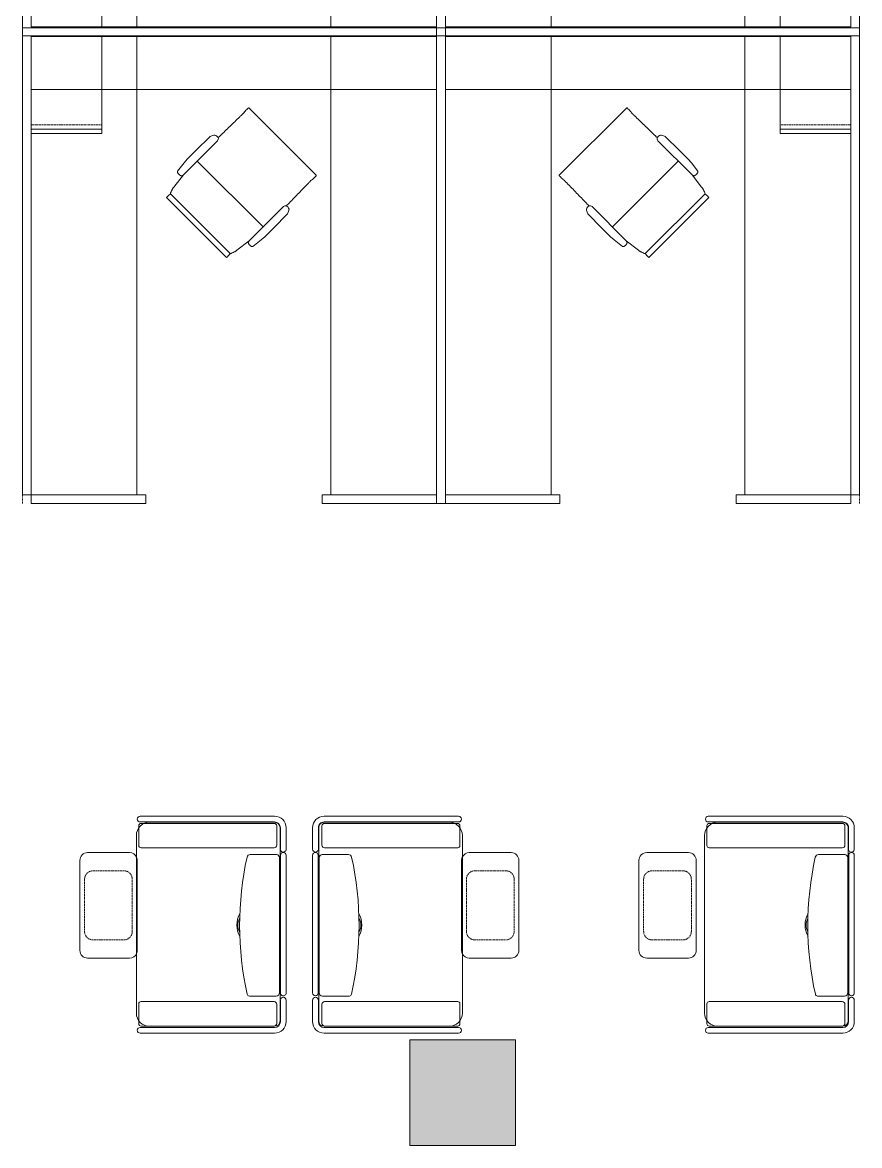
# Model space of a CAD drawing. Header units: inches. Extents: x 0 to 2535, y 0 to 2052.
# Drawn here: x 2061.1 to 2251.1, y 1373.5 to 1628.5 of the extents above; entities that cross this region are included whole.
import ezdxf

# ---------------------------------------------------------------- set-up
doc = ezdxf.new("R2010")
doc.units = ezdxf.units.IN
doc.header["$MEASUREMENT"] = 0
for name, pattern in [('DASH 1_32_', [0.0625, 0.03125, -0.03125]), ('Dash 1_8_', [0.25, 0.125, -0.125]), ('Steelcase Hidden Lines', [0.11811, 0.07874, -0.03937])]:
    doc.linetypes.add(name, pattern=pattern)
for name, color, linetype, lineweight in [('B-CL', 7, 'Continuous', 9), ('I-FURN', 30, 'Continuous', 9), ('S-COLS', 52, 'Continuous', 13), ('Victor Bldg - 7th Floor_LINK_dwg', 8, 'Continuous', 9)]:
    doc.layers.add(name, color=color, linetype=linetype, lineweight=lineweight)

# ---------------------------------------------------------------- blocks, each defined once
blk = doc.blocks.new('Concrete-Rectangular-Column - 24_ x 24_-6972613-Level 07  POWER _ SIGNAL')
at = {"layer": 'S-COLS', "lineweight": 9}
blk.add_hatch(color=7, dxfattribs=at).paths.add_polyline_path([(12, -12), (12, 12), (-12, 12), (-12, -12)], flags=0)
at = {"layer": 'S-COLS', "color": 8, "lineweight": 20}
for p, q in [((12, 12), (-12, 12)), ((-12, 12), (-12, -12)), ((12, -12), (12, 12)), ((-12, -12), (12, -12))]:
    blk.add_line(p, q, dxfattribs=at)
blk = doc.blocks.new('Victor Bldg - 7th Floor_LINK_dwg-6972240-Level 07  POWER _ SIGNAL')
at = {"layer": 'B-CL', "flags": 128}
blk.add_lwpolyline([(2149, 1397.5), (2173, 1397.5), (2173, 1373.5), (2149, 1373.5)], close=True, dxfattribs=at)
blk = doc.blocks.new('F - FRONT-BACK WKSTA - 8 x 9-V18-Level 07  POWER _ SIGNAL')
at = {"layer": 'I-FURN'}
for p, q in [((0, 0), (0, -108)), ((0, -2), (0, 0)), ((28, 0), (17.94, 0)), ((17.94, 0), (28, 0)), ((28, -2), (28, 0)), ((28, 0), (28, -2)), ((94, 0), (68, 0)), ((68, 0), (94, 0)), ((94, -2), (94, 0)), ((94, 0), (94, -2)), ((0, -94), (0, -2)), ((26, -2), (2, -2)), ((2, -2), (2, -106)), ((2, -106), (2, -2)), ((2, -2), (26, -2)), ((2, -106), (2, -2)), ((2, -2), (28, -2)), ((26, -2), (2, -2)), ((2, -2), (2, -94)), ((26, -106), (26, -2)), ((26, -2), (26, -106)), ((28, -2), (26, -2)), ((68, 0), (68, -2)), ((68, -2), (68, 0)), ((68, -2), (94, -2)), ((70, -2), (68, -2)), ((94, -2), (70, -2)), ((94, -2), (70, -2)), ((70, -2), (70, -106)), ((70, -106), (70, -2)), ((70, -2), (94, -2)), ((94, -106), (94, -2)), ((94, -2), (94, -106)), ((96, -2), (94, -2)), ((94, -2), (94, -106)), ((94, -84), (94, -2)), ((94, -2), (96, -2)), ((96, -108), (96, -2)), ((96, -2), (96, -106.22)), ((78, -84), (94, -84)), ((78, -84), (94, -84)), ((78, -84), (94, -84)), ((78, -84), (94, -84)), ((78, -84), (94, -84)), ((78, -84), (94, -84)), ((78, -84), (78, -94)), ((94, -84), (78, -84)), ((94, -84), (78, -84)), ((78, -84), (78, -85)), ((94, -84), (78, -84)), ((78, -84), (94, -84)), ((78, -84), (78, -85)), ((78, -84), (78, -85)), ((94, -84), (78, -84)), ((78, -84), (94, -84)), ((78, -84), (78, -85)), ((78, -84), (78, -85)), ((94, -84), (78, -84)), ((78, -84), (94, -84)), ((78, -84), (78, -85)), ((78, -84), (78, -85)), ((94, -94), (94, -84)), ((94, -85), (94, -84)), ((94, -85), (94, -84)), ((94, -84), (94, -85)), ((94, -85), (94, -84)), ((94, -84), (94, -85)), ((94, -85), (94, -84)), ((94, -84), (94, -85)), ((94, -85), (94, -84)), ((78, -85), (94, -85)), ((78, -94), (78, -85)), ((78, -85), (94, -85)), ((94, -85), (78, -85)), ((78, -85), (94, -85)), ((94, -85), (78, -85)), ((78, -85), (94, -85)), ((94, -85), (78, -85)), ((78, -85), (94, -85)), ((94, -85), (94, -94)), ((94, -94), (94, -85)), ((0, -106), (0, -94)), ((2, -94), (2, -106)), ((26, -94), (2, -94)), ((2, -94), (2, -106)), ((2, -106), (2, -94)), ((2, -94), (26, -94)), ((70, -94), (26, -94)), ((26, -94), (70, -94)), ((94, -94), (70, -94)), ((70, -94), (94, -94)), ((78, -94), (78, -106)), ((78, -106), (78, -94)), ((94, -106), (94, -94)), ((94, -94), (94, -106)), ((94, -106), (94, -94)), ((94, -106), (94, -94)), ((94, -94), (94, -106)), ((0, -106.22), (0, -106)), ((0, -108), (0, -106.22)), ((2, -106), (26, -106)), ((26, -106), (2, -106)), ((94, -106), (2, -106)), ((2, -106), (26, -106)), ((2, -106), (26, -106)), ((26, -106), (2, -106)), ((26, -106), (70, -106)), ((26, -106), (70, -106)), ((70, -106), (26, -106)), ((70, -106), (94, -106)), ((94, -106), (70, -106)), ((70, -106), (78, -106)), ((70, -106), (94, -106)), ((94, -106), (70, -106)), ((78, -106), (94, -106)), ((94, -106), (78, -106)), ((78, -106), (94, -106)), ((96, -106.22), (96, -108)), ((0, -108), (96, -108)), ((1.97, -108), (0.03, -108)), ((96, -108), (2, -108))]:
    blk.add_line(p, q, dxfattribs=at)
at = {"layer": 'I-FURN', "linetype": 'Dash 1_8_'}
for p, q in [((96, 0), (96, -2)), ((96, -2), (96, -106.22)), ((96, -106.22), (96, -108))]:
    blk.add_line(p, q, dxfattribs=at)
at = {"layer": 'I-FURN', "linetype": 'DASH 1_32_'}
blk.add_line((78, -86), (94, -86), dxfattribs=at)
blk = doc.blocks.new('F - FRONT-BACK WKSTA - 8 x 9-V19-Level 07  POWER _ SIGNAL')
at = {"layer": 'I-FURN'}
for p, q in [((96, 108), (0, 108)), ((0, 108), (0, 0)), ((0, 106.22), (0, 108)), ((0.03, 108), (1.97, 108)), ((2, 108), (96, 108)), ((96, 2), (96, 108)), ((96, 108), (96, 106.22)), ((0, 106), (0, 106.22)), ((0, 94), (0, 106)), ((26, 106), (2, 106)), ((2, 106), (2, 2)), ((2, 2), (2, 106)), ((2, 106), (26, 106)), ((2, 2), (2, 106)), ((2, 106), (94, 106)), ((26, 106), (2, 106)), ((2, 106), (2, 94)), ((26, 106), (2, 106)), ((2, 106), (2, 94)), ((2, 94), (2, 106)), ((2, 106), (26, 106)), ((26, 2), (26, 106)), ((26, 106), (26, 2)), ((70, 106), (26, 106)), ((70, 106), (26, 106)), ((26, 106), (70, 106)), ((70, 106), (70, 2)), ((94, 106), (70, 106)), ((70, 106), (94, 106)), ((70, 2), (70, 106)), ((78, 106), (70, 106)), ((94, 106), (70, 106)), ((70, 106), (94, 106)), ((94, 106), (78, 106)), ((78, 106), (78, 94)), ((78, 94), (78, 106)), ((78, 106), (94, 106)), ((94, 106), (78, 106)), ((94, 94), (94, 106)), ((94, 106), (94, 94)), ((94, 2), (94, 106)), ((94, 106), (94, 2)), ((94, 106), (94, 2)), ((94, 94), (94, 106)), ((94, 94), (94, 106)), ((94, 106), (94, 94)), ((96, 106.22), (96, 2)), ((0, 2), (0, 94)), ((2, 94), (2, 2)), ((2, 94), (26, 94)), ((26, 94), (2, 94)), ((26, 94), (70, 94)), ((70, 94), (26, 94)), ((70, 94), (94, 94)), ((94, 94), (70, 94)), ((78, 94), (78, 84)), ((78, 85), (78, 94)), ((94, 84), (94, 94)), ((94, 94), (94, 85)), ((94, 85), (94, 94)), ((94, 85), (78, 85)), ((94, 85), (78, 85)), ((78, 85), (78, 84)), ((94, 85), (78, 85)), ((78, 85), (94, 85)), ((78, 85), (78, 84)), ((78, 85), (78, 84)), ((94, 85), (78, 85)), ((78, 85), (94, 85)), ((78, 85), (78, 84)), ((78, 85), (78, 84)), ((94, 85), (78, 85)), ((78, 85), (94, 85)), ((78, 85), (78, 84)), ((78, 85), (78, 84)), ((94, 84), (94, 85)), ((94, 84), (94, 85)), ((94, 85), (94, 84)), ((94, 84), (94, 85)), ((94, 85), (94, 84)), ((94, 84), (94, 85)), ((94, 85), (94, 84)), ((94, 84), (94, 85)), ((78, 84), (94, 84)), ((78, 84), (94, 84)), ((78, 84), (94, 84)), ((78, 84), (94, 84)), ((78, 84), (94, 84)), ((78, 84), (94, 84)), ((78, 84), (94, 84)), ((78, 84), (94, 84)), ((94, 84), (78, 84)), ((78, 84), (94, 84)), ((94, 84), (78, 84)), ((78, 84), (94, 84)), ((94, 84), (78, 84)), ((78, 84), (94, 84)), ((94, 2), (94, 84)), ((0, 0), (0, 2)), ((0, 0), (28, 0)), ((2, 0), (0, 0)), ((2, 2), (26, 2)), ((26, 2), (2, 2)), ((28, 2), (2, 2)), ((2, 2), (26, 2)), ((28, 0), (2, 0)), ((26, 2), (28, 2)), ((28, 0), (28, 2)), ((28, 2), (28, 0)), ((94, 2), (68, 2)), ((68, 2), (68, 0)), ((68, 0), (68, 2)), ((68, 2), (70, 2)), ((68, 0), (94, 0)), ((94, 0), (68, 0)), ((70, 2), (94, 2)), ((70, 2), (94, 2)), ((94, 2), (70, 2)), ((94, 0), (94, 2)), ((94, 2), (94, 0)), ((94, 2), (96, 2)), ((96, 2), (94, 2))]:
    blk.add_line(p, q, dxfattribs=at)
at = {"layer": 'I-FURN', "linetype": 'Dash 1_8_'}
for p, q in [((96, 106.22), (96, 108)), ((96, 2), (96, 106.22)), ((96, 0), (96, 2))]:
    blk.add_line(p, q, dxfattribs=at)
at = {"layer": 'I-FURN', "linetype": 'DASH 1_32_'}
blk.add_line((78, 86), (94, 86), dxfattribs=at)
blk = doc.blocks.new('HermanMiller_Collection_Eames_AluminumGroup_LoungeChairSwivel - Arms Swivel Base-7459861-Level 07  POWER _ SIGNAL')
at = {"layer": 'I-FURN'}
for p, q in [((-10.12, 10.12), (-6.61, 10.58)), ((-6.94, 12.09), (-4.59, 12.38)), ((-6.61, 10.58), (-6.94, 10.64)), ((-6.61, 10.58), (4.33, 10.58)), ((-4.59, 12.38), (-3.51, 12.46)), ((-3.51, 12.46), (-2.64, 12.49)), ((-2.64, 12.49), (-0.18, 12.49)), ((-2.19, 10.58), (-2.19, -10.58)), ((-0.18, 12.49), (3.32, 12.43)), ((3.32, 12.43), (3.84, 12.38)), ((3.84, 12.38), (3.99, 12.34)), ((3.99, 12.34), (4.64, 12.01)), ((4.64, 12.01), (4.83, 11.89)), ((13.22, 10.83), (13.22, 10.86)), ((14.64, 10.85), (14.64, -10.85)), ((-12.96, -9.61), (-12.96, 9.61)), ((-11.95, 9.63), (-11.95, 9.59)), ((-11.95, 9.59), (-11.76, 9.6)), ((-11.76, -9.6), (-11.76, 9.6)), ((-11.95, -9.59), (-11.95, -9.63)), ((-11.76, -9.6), (-11.95, -9.59)), ((-6.61, -10.58), (-10.12, -10.12)), ((-6.94, -10.64), (-6.61, -10.58)), ((-4.59, -12.38), (-6.94, -12.09)), ((-6.61, -10.58), (4.33, -10.58)), ((-3.51, -12.46), (-4.59, -12.38)), ((-2.64, -12.49), (-3.51, -12.46)), ((-0.18, -12.49), (-2.64, -12.49)), ((3.32, -12.43), (-0.18, -12.49)), ((3.84, -12.38), (3.32, -12.43)), ((3.99, -12.34), (3.84, -12.38)), ((4.64, -12.01), (3.99, -12.34)), ((4.83, -11.89), (4.64, -12.01)), ((13.22, -10.86), (13.22, -10.83))]:
    blk.add_line(p, q, dxfattribs=at)
at = {"layer": 'I-FURN', "flags": 128}
for points in [[(4.94, 10.96), (5.23, 10.95), (5.52, 10.95)], [(5.52, -10.95), (5.23, -10.95), (4.94, -10.96)]]:
    blk.add_lwpolyline(points, dxfattribs=at)
at = {"layer": 'I-FURN'}
for centre, radius, start, end in [((4.33, 11.27), 0.69, 270, 332.7502), ((3.68, 11.28), 1.3, 345.8347, 28.1255), ((-12.38, 5.3), 4.35, 84.2936, 97.7064), ((-12.38, -5.3), 4.35, 262.2936, 275.7064), ((4.33, -11.27), 0.69, 27.2498, 90), ((3.68, -11.28), 1.3, 331.8745, 14.1653)]:
    blk.add_arc(centre, radius, start, end, dxfattribs=at)
for points, knots in [([(-6.94, 10.64), (-6.95, 10.65), (-6.96, 10.65), (-6.99, 10.65), (-7, 10.66), (-7.02, 10.67), (-7.03, 10.68), (-7.05, 10.69), (-7.06, 10.7), (-7.07, 10.71), (-7.08, 10.72), (-7.09, 10.73), (-7.1, 10.74), (-7.11, 10.76), (-7.11, 10.77), (-7.12, 10.78), (-7.13, 10.8), (-7.14, 10.81), (-7.15, 10.83), (-7.16, 10.85), (-7.17, 10.87), (-7.18, 10.9), (-7.2, 10.95), (-7.22, 11.02), (-7.24, 11.11), (-7.25, 11.23), (-7.26, 11.37), (-7.25, 11.52), (-7.23, 11.66), (-7.21, 11.77), (-7.18, 11.85), (-7.16, 11.9), (-7.15, 11.92), (-7.14, 11.94), (-7.13, 11.96), (-7.12, 11.97), (-7.11, 11.98), (-7.1, 12), (-7.09, 12.01), (-7.08, 12.02), (-7.07, 12.03), (-7.06, 12.04), (-7.05, 12.04), (-7.05, 12.05), (-7.03, 12.06), (-7.02, 12.07), (-7, 12.08), (-6.99, 12.08), (-6.97, 12.09), (-6.95, 12.09), (-6.94, 12.09)], [-1, -1, -1, -1, -0.984375, -0.96875, -0.957031, -0.953125, -0.9375, -0.921875, -0.917969, -0.914062, -0.90625, -0.890625, -0.882812, -0.875, -0.867188, -0.859375, -0.84375, -0.835938, -0.828125, -0.8125, -0.796875, -0.78125, -0.75, -0.708333, -0.666667, -0.583333, -0.5, -0.416667, -0.333333, -0.25, -0.208333, -0.1875, -0.166667, -0.15625, -0.145833, -0.135417, -0.125, -0.114583, -0.104167, -0.09375, -0.088542, -0.083333, -0.078125, -0.072917, -0.0625, -0.052083, -0.041667, -0.03125, -0.020833, 0, 0, 0, 0]), ([(13.22, 10.86), (13.22, 10.87), (13.22, 10.87), (13.23, 10.87), (13.25, 10.88), (13.27, 10.88), (13.29, 10.88), (13.32, 10.88), (13.34, 10.88)], [-1, -1, -1, -1, -0.75, -0.625, -0.5, -0.375, -0.25, 0, 0, 0, 0]), ([(13.34, 10.88), (13.4, 10.89), (13.61, 10.9), (13.97, 10.9), (14.25, 10.89), (14.38, 10.89), (14.47, 10.88), (14.54, 10.87), (14.6, 10.87), (14.63, 10.86), (14.64, 10.85), (14.64, 10.85)], [-1, -1, -1, -1, -0.857143, -0.571429, -0.428571, -0.357143, -0.285714, -0.214286, -0.142857, -0.071429, 0, 0, 0, 0]), ([(-6.94, -12.09), (-6.95, -12.09), (-6.96, -12.09), (-6.99, -12.08), (-7, -12.08), (-7.02, -12.07), (-7.03, -12.06), (-7.05, -12.05), (-7.06, -12.04), (-7.07, -12.03), (-7.08, -12.02), (-7.09, -12.01), (-7.1, -12), (-7.11, -11.98), (-7.12, -11.97), (-7.12, -11.96), (-7.13, -11.94), (-7.14, -11.93), (-7.15, -11.91), (-7.16, -11.89), (-7.17, -11.87), (-7.18, -11.84), (-7.21, -11.77), (-7.23, -11.66), (-7.26, -11.47), (-7.26, -11.28), (-7.24, -11.11), (-7.22, -11.02), (-7.2, -10.95), (-7.18, -10.89), (-7.16, -10.85), (-7.15, -10.82), (-7.13, -10.8), (-7.13, -10.78), (-7.12, -10.77), (-7.11, -10.76), (-7.1, -10.74), (-7.08, -10.73), (-7.08, -10.72), (-7.07, -10.71), (-7.06, -10.7), (-7.05, -10.69), (-7.05, -10.69), (-7.03, -10.68), (-7.02, -10.67), (-7, -10.66), (-6.99, -10.65), (-6.97, -10.65), (-6.95, -10.65), (-6.94, -10.64)], [-1, -1, -1, -1, -0.984375, -0.96875, -0.957031, -0.953125, -0.9375, -0.921875, -0.917969, -0.914062, -0.90625, -0.890625, -0.882812, -0.875, -0.867188, -0.859375, -0.84375, -0.835938, -0.828125, -0.8125, -0.796875, -0.78125, -0.75, -0.666667, -0.583333, -0.416667, -0.333333, -0.291667, -0.25, -0.208333, -0.1875, -0.166667, -0.15625, -0.145833, -0.135417, -0.125, -0.114583, -0.104167, -0.09375, -0.088542, -0.083333, -0.078125, -0.072917, -0.0625, -0.052083, -0.041667, -0.03125, -0.020833, 0, 0, 0, 0]), ([(13.34, -10.88), (13.32, -10.88), (13.29, -10.88), (13.27, -10.88), (13.25, -10.88), (13.23, -10.87), (13.22, -10.87), (13.22, -10.87), (13.22, -10.86)], [-1, -1, -1, -1, -0.75, -0.625, -0.5, -0.375, -0.25, 0, 0, 0, 0]), ([(14.64, -10.85), (14.64, -10.86), (14.62, -10.86), (14.52, -10.88), (14.27, -10.9), (13.87, -10.9), (13.54, -10.9), (13.4, -10.89), (13.34, -10.88)], [-1, -1, -1, -1, -0.892857, -0.785714, -0.571429, -0.285714, -0.142857, 0, 0, 0, 0])]:
    blk.add_open_spline(points, degree=3, knots=knots, dxfattribs=at)
for points in [[(5.52, 10.95), (6.54, 10.92), (8.59, 10.89), (10.68, 10.85), (11.73, 10.84)], [(11.73, 10.84), (11.97, 10.84), (12.47, 10.83), (12.96, 10.83), (13.22, 10.83)], [(-11.76, 9.6), (-11.64, 9.67), (-11.37, 9.8), (-11.02, 9.92), (-10.83, 9.99)], [(-10.83, 9.99), (-10.79, 10), (-10.71, 10.02), (-10.55, 10.06), (-10.35, 10.09), (-10.2, 10.11), (-10.12, 10.12)], [(-10.83, -9.99), (-11.02, -9.92), (-11.37, -9.8), (-11.64, -9.67), (-11.76, -9.6)], [(-10.12, -10.12), (-10.2, -10.11), (-10.35, -10.09), (-10.55, -10.06), (-10.71, -10.02), (-10.79, -10), (-10.83, -9.99)], [(11.73, -10.84), (10.68, -10.85), (8.59, -10.89), (6.54, -10.92), (5.52, -10.95)], [(13.22, -10.83), (12.96, -10.83), (12.47, -10.83), (11.97, -10.84), (11.73, -10.84)]]:
    blk.add_open_spline(points, degree=3, dxfattribs=at)
blk = doc.blocks.new('F - FRONT-BACK WKSTA - 8 x 9-V20-Level 07  POWER _ SIGNAL')
at = {"layer": 'I-FURN'}
for p, q in [((96, 108), (0, 108)), ((0, 108), (0, 0)), ((0, 106.22), (0, 108)), ((0.03, 108), (1.97, 108)), ((2, 108), (96, 108)), ((96, 2), (96, 108)), ((96, 108), (96, 106.22)), ((0, 106), (0, 106.22)), ((0, 94), (0, 106)), ((26, 106), (2, 106)), ((2, 106), (2, 2)), ((2, 2), (2, 106)), ((2, 106), (26, 106)), ((2, 2), (2, 106)), ((2, 106), (94, 106)), ((26, 106), (2, 106)), ((2, 106), (2, 94)), ((26, 106), (2, 106)), ((2, 106), (2, 94)), ((2, 94), (2, 106)), ((2, 106), (26, 106)), ((26, 2), (26, 106)), ((26, 106), (26, 2)), ((70, 106), (26, 106)), ((70, 106), (26, 106)), ((26, 106), (70, 106)), ((70, 106), (70, 2)), ((94, 106), (70, 106)), ((70, 106), (94, 106)), ((70, 2), (70, 106)), ((78, 106), (70, 106)), ((94, 106), (70, 106)), ((70, 106), (94, 106)), ((94, 106), (78, 106)), ((78, 106), (78, 94)), ((78, 94), (78, 106)), ((78, 106), (94, 106)), ((94, 106), (78, 106)), ((94, 94), (94, 106)), ((94, 106), (94, 94)), ((94, 2), (94, 106)), ((94, 106), (94, 2)), ((94, 106), (94, 2)), ((94, 94), (94, 106)), ((94, 94), (94, 106)), ((94, 106), (94, 94)), ((96, 106.22), (96, 2)), ((0, 2), (0, 94)), ((2, 94), (2, 2)), ((2, 94), (26, 94)), ((26, 94), (2, 94)), ((26, 94), (70, 94)), ((70, 94), (26, 94)), ((70, 94), (94, 94)), ((94, 94), (70, 94)), ((78, 94), (78, 84)), ((78, 85), (78, 94)), ((94, 84), (94, 94)), ((94, 94), (94, 85)), ((94, 85), (94, 94)), ((94, 85), (78, 85)), ((94, 85), (78, 85)), ((78, 85), (78, 84)), ((94, 85), (78, 85)), ((78, 85), (94, 85)), ((78, 85), (78, 84)), ((78, 85), (78, 84)), ((94, 85), (78, 85)), ((78, 85), (94, 85)), ((78, 85), (78, 84)), ((78, 85), (78, 84)), ((94, 85), (78, 85)), ((78, 85), (94, 85)), ((78, 85), (78, 84)), ((78, 85), (78, 84)), ((94, 84), (94, 85)), ((94, 84), (94, 85)), ((94, 85), (94, 84)), ((94, 84), (94, 85)), ((94, 85), (94, 84)), ((94, 84), (94, 85)), ((94, 85), (94, 84)), ((94, 84), (94, 85)), ((78, 84), (94, 84)), ((78, 84), (94, 84)), ((78, 84), (94, 84)), ((78, 84), (94, 84)), ((78, 84), (94, 84)), ((78, 84), (94, 84)), ((78, 84), (94, 84)), ((78, 84), (94, 84)), ((94, 84), (78, 84)), ((78, 84), (94, 84)), ((94, 84), (78, 84)), ((78, 84), (94, 84)), ((94, 84), (78, 84)), ((78, 84), (94, 84)), ((94, 2), (94, 84)), ((0, 0), (0, 2)), ((2, 2), (26, 2)), ((26, 2), (2, 2)), ((28, 2), (2, 2)), ((2, 2), (26, 2)), ((8.06, 0), (28, 0)), ((28, 0), (8.06, 0)), ((26, 2), (28, 2)), ((28, 0), (28, 2)), ((28, 2), (28, 0)), ((94, 2), (68, 2)), ((68, 2), (68, 0)), ((68, 0), (68, 2)), ((68, 2), (70, 2)), ((68, 0), (94, 0)), ((94, 0), (68, 0)), ((70, 2), (94, 2)), ((70, 2), (94, 2)), ((94, 2), (70, 2)), ((94, 0), (94, 2)), ((94, 2), (94, 0)), ((94, 2), (96, 2)), ((96, 2), (94, 2))]:
    blk.add_line(p, q, dxfattribs=at)
at = {"layer": 'I-FURN', "linetype": 'Dash 1_8_'}
for p, q in [((96, 106.22), (96, 108)), ((96, 2), (96, 106.22)), ((96, 0), (96, 2))]:
    blk.add_line(p, q, dxfattribs=at)
at = {"layer": 'I-FURN', "linetype": 'DASH 1_32_'}
blk.add_line((78, 86), (94, 86), dxfattribs=at)
blk = doc.blocks.new('F - FRONT-BACK WKSTA - 8 x 9-V21-Level 07  POWER _ SIGNAL')
at = {"layer": 'I-FURN'}
for p, q in [((28, 0), (0, 0)), ((0, 0), (0, -108)), ((0, 0), (2, 0)), ((0, -2), (0, 0)), ((2, 0), (28, 0)), ((28, -2), (28, 0)), ((28, 0), (28, -2)), ((94, 0), (68, 0)), ((68, 0), (94, 0)), ((94, -2), (94, 0)), ((94, 0), (94, -2)), ((0, -94), (0, -2)), ((26, -2), (2, -2)), ((2, -2), (2, -106)), ((2, -106), (2, -2)), ((2, -2), (26, -2)), ((2, -106), (2, -2)), ((2, -2), (28, -2)), ((26, -2), (2, -2)), ((2, -2), (2, -94)), ((26, -106), (26, -2)), ((26, -2), (26, -106)), ((28, -2), (26, -2)), ((68, 0), (68, -2)), ((68, -2), (68, 0)), ((68, -2), (94, -2)), ((70, -2), (68, -2)), ((94, -2), (70, -2)), ((94, -2), (70, -2)), ((70, -2), (70, -106)), ((70, -106), (70, -2)), ((70, -2), (94, -2)), ((94, -106), (94, -2)), ((94, -2), (94, -106)), ((96, -2), (94, -2)), ((94, -2), (94, -106)), ((94, -84), (94, -2)), ((94, -2), (96, -2)), ((96, -108), (96, -2)), ((96, -2), (96, -106.22)), ((78, -84), (94, -84)), ((78, -84), (94, -84)), ((78, -84), (94, -84)), ((78, -84), (94, -84)), ((78, -84), (94, -84)), ((78, -84), (94, -84)), ((78, -84), (78, -94)), ((94, -84), (78, -84)), ((94, -84), (78, -84)), ((78, -84), (78, -85)), ((94, -84), (78, -84)), ((78, -84), (94, -84)), ((78, -84), (78, -85)), ((78, -84), (78, -85)), ((94, -84), (78, -84)), ((78, -84), (94, -84)), ((78, -84), (78, -85)), ((78, -84), (78, -85)), ((94, -84), (78, -84)), ((78, -84), (94, -84)), ((78, -84), (78, -85)), ((78, -84), (78, -85)), ((94, -94), (94, -84)), ((94, -85), (94, -84)), ((94, -85), (94, -84)), ((94, -84), (94, -85)), ((94, -85), (94, -84)), ((94, -84), (94, -85)), ((94, -85), (94, -84)), ((94, -84), (94, -85)), ((94, -85), (94, -84)), ((78, -85), (94, -85)), ((78, -94), (78, -85)), ((78, -85), (94, -85)), ((94, -85), (78, -85)), ((78, -85), (94, -85)), ((94, -85), (78, -85)), ((78, -85), (94, -85)), ((94, -85), (78, -85)), ((78, -85), (94, -85)), ((94, -85), (94, -94)), ((94, -94), (94, -85)), ((0, -106), (0, -94)), ((2, -94), (2, -106)), ((26, -94), (2, -94)), ((2, -94), (2, -106)), ((2, -106), (2, -94)), ((2, -94), (26, -94)), ((70, -94), (26, -94)), ((26, -94), (70, -94)), ((94, -94), (70, -94)), ((70, -94), (94, -94)), ((78, -94), (78, -106)), ((78, -106), (78, -94)), ((94, -106), (94, -94)), ((94, -94), (94, -106)), ((94, -106), (94, -94)), ((94, -106), (94, -94)), ((94, -94), (94, -106)), ((0, -106.22), (0, -106)), ((0, -108), (0, -106.22)), ((2, -106), (26, -106)), ((26, -106), (2, -106)), ((94, -106), (2, -106)), ((2, -106), (26, -106)), ((2, -106), (26, -106)), ((26, -106), (2, -106)), ((26, -106), (70, -106)), ((26, -106), (70, -106)), ((70, -106), (26, -106)), ((70, -106), (94, -106)), ((94, -106), (70, -106)), ((70, -106), (78, -106)), ((70, -106), (94, -106)), ((94, -106), (70, -106)), ((78, -106), (94, -106)), ((94, -106), (78, -106)), ((78, -106), (94, -106)), ((96, -106.22), (96, -108)), ((0, -108), (96, -108)), ((1.97, -108), (0.03, -108)), ((96, -108), (2, -108))]:
    blk.add_line(p, q, dxfattribs=at)
at = {"layer": 'I-FURN', "linetype": 'Dash 1_8_'}
for p, q in [((96, 0), (96, -2)), ((96, -2), (96, -106.22)), ((96, -106.22), (96, -108))]:
    blk.add_line(p, q, dxfattribs=at)
at = {"layer": 'I-FURN', "linetype": 'DASH 1_32_'}
blk.add_line((78, -86), (94, -86), dxfattribs=at)
blk = doc.blocks.new('HermanMiller_Collection_Eames_AluminumGroup_LoungeChairSwivel - Arms Swivel Base-7439117-Level 07  POWER _ SIGNAL')
at = {"layer": 'I-FURN'}
for p, q in [((-6.61, 10.58), (-10.12, 10.12)), ((-4.59, 12.38), (-6.94, 12.09)), ((-6.94, 10.64), (-6.61, 10.58)), ((-6.61, 10.58), (4.33, 10.58)), ((-3.51, 12.46), (-4.59, 12.38)), ((-2.64, 12.49), (-3.51, 12.46)), ((-0.18, 12.49), (-2.64, 12.49)), ((-2.19, -10.58), (-2.19, 10.58)), ((3.32, 12.43), (-0.18, 12.49)), ((3.84, 12.38), (3.32, 12.43)), ((3.99, 12.34), (3.84, 12.38)), ((4.64, 12.01), (3.99, 12.34)), ((4.83, 11.89), (4.64, 12.01)), ((13.22, 10.86), (13.22, 10.83)), ((14.64, -10.85), (14.64, 10.85)), ((-12.96, 9.61), (-12.96, -9.61)), ((-11.95, 9.59), (-11.95, 9.63)), ((-11.76, 9.6), (-11.95, 9.59)), ((-11.76, 9.6), (-11.76, -9.6)), ((-11.95, -9.63), (-11.95, -9.59)), ((-11.95, -9.59), (-11.76, -9.6)), ((-10.12, -10.12), (-6.61, -10.58)), ((-6.61, -10.58), (-6.94, -10.64)), ((-6.94, -12.09), (-4.59, -12.38)), ((-6.61, -10.58), (4.33, -10.58)), ((-4.59, -12.38), (-3.51, -12.46)), ((-3.51, -12.46), (-2.64, -12.49)), ((-2.64, -12.49), (-0.18, -12.49)), ((-0.18, -12.49), (3.32, -12.43)), ((3.32, -12.43), (3.84, -12.38)), ((3.84, -12.38), (3.99, -12.34)), ((3.99, -12.34), (4.64, -12.01)), ((4.64, -12.01), (4.83, -11.89)), ((13.22, -10.83), (13.22, -10.86))]:
    blk.add_line(p, q, dxfattribs=at)
at = {"layer": 'I-FURN', "flags": 128}
for points in [[(5.52, 10.95), (5.23, 10.95), (4.94, 10.96)], [(4.94, -10.96), (5.23, -10.95), (5.52, -10.95)]]:
    blk.add_lwpolyline(points, dxfattribs=at)
at = {"layer": 'I-FURN'}
for centre, radius, start, end in [((4.33, 11.27), 0.69, 270, 332.7502), ((3.68, 11.28), 1.3, 345.8347, 28.1255), ((-12.38, 5.3), 4.35, 84.2936, 97.7064), ((-12.38, -5.3), 4.35, 262.2936, 275.7064), ((4.33, -11.27), 0.69, 27.2498, 90), ((3.68, -11.28), 1.3, 331.8745, 14.1653)]:
    blk.add_arc(centre, radius, start, end, dxfattribs=at)
for points, knots in [([(-6.94, 12.09), (-6.95, 12.09), (-6.97, 12.09), (-6.99, 12.08), (-7, 12.08), (-7.02, 12.07), (-7.03, 12.06), (-7.05, 12.05), (-7.05, 12.04), (-7.06, 12.04), (-7.07, 12.03), (-7.08, 12.02), (-7.09, 12.01), (-7.1, 12), (-7.11, 11.98), (-7.12, 11.97), (-7.13, 11.96), (-7.14, 11.94), (-7.15, 11.92), (-7.16, 11.9), (-7.18, 11.85), (-7.21, 11.77), (-7.23, 11.66), (-7.25, 11.52), (-7.26, 11.37), (-7.25, 11.23), (-7.24, 11.11), (-7.22, 11.02), (-7.2, 10.95), (-7.18, 10.9), (-7.17, 10.87), (-7.16, 10.85), (-7.15, 10.83), (-7.14, 10.81), (-7.13, 10.8), (-7.12, 10.78), (-7.11, 10.77), (-7.11, 10.76), (-7.1, 10.74), (-7.09, 10.73), (-7.08, 10.72), (-7.07, 10.71), (-7.06, 10.7), (-7.05, 10.69), (-7.03, 10.68), (-7.02, 10.67), (-7, 10.66), (-6.99, 10.65), (-6.96, 10.65), (-6.95, 10.65), (-6.94, 10.64)], [0, 0, 0, 0, 0.020833, 0.03125, 0.041667, 0.052083, 0.0625, 0.072917, 0.078125, 0.083333, 0.088542, 0.09375, 0.104167, 0.114583, 0.125, 0.135417, 0.145833, 0.15625, 0.166667, 0.1875, 0.208333, 0.25, 0.333333, 0.416667, 0.5, 0.583333, 0.666667, 0.708333, 0.75, 0.78125, 0.796875, 0.8125, 0.828125, 0.835938, 0.84375, 0.859375, 0.867188, 0.875, 0.882812, 0.890625, 0.90625, 0.914062, 0.917969, 0.921875, 0.9375, 0.953125, 0.957031, 0.96875, 0.984375, 1, 1, 1, 1]), ([(13.34, 10.88), (13.32, 10.88), (13.29, 10.88), (13.27, 10.88), (13.25, 10.88), (13.23, 10.87), (13.22, 10.87), (13.22, 10.87), (13.22, 10.86)], [0, 0, 0, 0, 0.25, 0.375, 0.5, 0.625, 0.75, 1, 1, 1, 1]), ([(14.64, 10.85), (14.64, 10.85), (14.63, 10.86), (14.6, 10.87), (14.54, 10.87), (14.47, 10.88), (14.38, 10.89), (14.25, 10.89), (13.97, 10.9), (13.61, 10.9), (13.4, 10.89), (13.34, 10.88)], [0, 0, 0, 0, 0.071429, 0.142857, 0.214286, 0.285714, 0.357143, 0.428571, 0.571429, 0.857143, 1, 1, 1, 1]), ([(-6.94, -10.64), (-6.95, -10.65), (-6.97, -10.65), (-6.99, -10.65), (-7, -10.66), (-7.02, -10.67), (-7.03, -10.68), (-7.05, -10.69), (-7.05, -10.69), (-7.06, -10.7), (-7.07, -10.71), (-7.08, -10.72), (-7.08, -10.73), (-7.1, -10.74), (-7.11, -10.76), (-7.12, -10.77), (-7.13, -10.78), (-7.13, -10.8), (-7.15, -10.82), (-7.16, -10.85), (-7.18, -10.89), (-7.2, -10.95), (-7.22, -11.02), (-7.24, -11.11), (-7.26, -11.28), (-7.26, -11.47), (-7.23, -11.66), (-7.21, -11.77), (-7.18, -11.84), (-7.17, -11.87), (-7.16, -11.89), (-7.15, -11.91), (-7.14, -11.93), (-7.13, -11.94), (-7.12, -11.96), (-7.12, -11.97), (-7.11, -11.98), (-7.1, -12), (-7.09, -12.01), (-7.08, -12.02), (-7.07, -12.03), (-7.06, -12.04), (-7.05, -12.05), (-7.03, -12.06), (-7.02, -12.07), (-7, -12.08), (-6.99, -12.08), (-6.96, -12.09), (-6.95, -12.09), (-6.94, -12.09)], [0, 0, 0, 0, 0.020833, 0.03125, 0.041667, 0.052083, 0.0625, 0.072917, 0.078125, 0.083333, 0.088542, 0.09375, 0.104167, 0.114583, 0.125, 0.135417, 0.145833, 0.15625, 0.166667, 0.1875, 0.208333, 0.25, 0.291667, 0.333333, 0.416667, 0.583333, 0.666667, 0.75, 0.78125, 0.796875, 0.8125, 0.828125, 0.835938, 0.84375, 0.859375, 0.867188, 0.875, 0.882812, 0.890625, 0.90625, 0.914062, 0.917969, 0.921875, 0.9375, 0.953125, 0.957031, 0.96875, 0.984375, 1, 1, 1, 1]), ([(13.22, -10.86), (13.22, -10.87), (13.22, -10.87), (13.23, -10.87), (13.25, -10.88), (13.27, -10.88), (13.29, -10.88), (13.32, -10.88), (13.34, -10.88)], [0, 0, 0, 0, 0.25, 0.375, 0.5, 0.625, 0.75, 1, 1, 1, 1]), ([(13.34, -10.88), (13.4, -10.89), (13.54, -10.9), (13.87, -10.9), (14.27, -10.9), (14.52, -10.88), (14.62, -10.86), (14.64, -10.86), (14.64, -10.85)], [0, 0, 0, 0, 0.142857, 0.285714, 0.571429, 0.785714, 0.892857, 1, 1, 1, 1])]:
    blk.add_open_spline(points, degree=3, knots=knots, dxfattribs=at)
for points in [[(11.73, 10.84), (10.68, 10.85), (8.59, 10.89), (6.54, 10.92), (5.52, 10.95)], [(13.22, 10.83), (12.96, 10.83), (12.47, 10.83), (11.97, 10.84), (11.73, 10.84)], [(-10.83, 9.99), (-11.02, 9.92), (-11.37, 9.8), (-11.64, 9.67), (-11.76, 9.6)], [(-10.12, 10.12), (-10.2, 10.11), (-10.35, 10.09), (-10.55, 10.06), (-10.71, 10.02), (-10.79, 10), (-10.83, 9.99)], [(-11.76, -9.6), (-11.64, -9.67), (-11.37, -9.8), (-11.02, -9.92), (-10.83, -9.99)], [(-10.83, -9.99), (-10.79, -10), (-10.71, -10.02), (-10.55, -10.06), (-10.35, -10.09), (-10.2, -10.11), (-10.12, -10.12)], [(5.52, -10.95), (6.54, -10.92), (8.59, -10.89), (10.68, -10.85), (11.73, -10.84)], [(11.73, -10.84), (11.97, -10.84), (12.47, -10.83), (12.96, -10.83), (13.22, -10.83)]]:
    blk.add_open_spline(points, degree=3, dxfattribs=at)
blk = doc.blocks.new('Steelcase Coalesse - Lagunitas - Seating - Lounge - One Seat - High Back_Left and Right Screen_End Arm Cushion-7586679-Level 07  POWER _ SIGNAL')
at = {"layer": 'I-FURN'}
for p, q in [((-16.57, 18), (-21.45, 18)), ((-15.19, 18), (16.07, 18)), ((17.7, 18), (22.58, 18)), ((-24.06, 15.39), (-24.06, -15.14)), ((-22.77, 15.38), (-22.77, -15.14)), ((-22.69, 15.36), (-22.69, -13)), ((-21.85, 15.87), (-17.5, 15.87)), ((-16.57, 16.69), (-21.46, 16.69)), ((22.39, 16.61), (-21.44, 16.61)), ((-15.37, 9.87), (-15.37, 15.82)), ((-15.19, 16.72), (16.07, 16.72)), ((-14.69, 16.5), (16.01, 16.5)), ((16.76, 15.75), (16.76, 9.65)), ((17.7, 16.69), (22.59, 16.69)), ((22.98, 15.87), (18.64, 15.87)), ((23.64, 15.36), (23.64, -13)), ((23.9, 15.38), (23.9, -15.14)), ((25.19, 15.39), (25.19, -15.14)), ((-22.44, -14.94), (-22.44, 15.28)), ((-16.89, 15.26), (-16.89, -14.94)), ((18.03, 15.26), (18.03, -14.94)), ((23.57, -14.94), (23.57, 15.28)), ((-17.39, -15.44), (-21.94, -15.44)), ((20.64, -16), (-19.69, -16)), ((18.53, -15.44), (23.07, -15.44))]:
    blk.add_line(p, q, dxfattribs=at)
for centre, radius, start, end in [((-21.45, 15.39), 2.61, 90, 180), ((-16.57, 17.34), 0.656, 270, 90), ((-15.19, 17.36), 0.639, 90, 270), ((16.07, 17.36), 0.639, 270, 90), ((17.7, 17.34), 0.656, 90, 270), ((22.58, 15.39), 2.61, 360, 90), ((-21.46, 15.38), 1.31, 90, 180), ((-21.44, 15.36), 1.25, 90, 180), ((-21.85, 15.28), 0.589, 90, 180), ((-17.5, 15.26), 0.61, 0, 90), ((-14.69, 15.82), 0.68, 90, 180), ((16.01, 15.75), 0.75, 0, 90), ((18.64, 15.26), 0.61, 90, 180), ((22.39, 15.36), 1.25, 360, 90), ((22.59, 15.38), 1.31, 360, 90), ((22.98, 15.28), 0.589, 0, 90), ((-14.62, 9.87), 0.75, 180, 257.592), ((0.72, 79.63), 72.18, 257.592, 282.5126), ((16.26, 9.65), 0.5, 282.5126, 0), ((0.65, 12.31), 5.48, 241.2435, 298.6352), ((0.66, 9.95), 2.91, 238.8188, 301.0819), ((-23.41, -15.14), 0.647, 180, 360), ((-19.69, -13), 3, 180, 270), ((-21.94, -14.94), 0.5, 180, 270), ((-17.39, -14.94), 0.5, 270, 360), ((18.53, -14.94), 0.5, 180, 270), ((20.64, -13), 3, 270, 0), ((23.07, -14.94), 0.5, 270, 0), ((24.55, -15.14), 0.647, 180, 360)]:
    blk.add_arc(centre, radius, start, end, dxfattribs=at)
blk = doc.blocks.new('Steelcase Coalesse - Lagunitas - Table - Personal - 13__ D x 24__ W-7586680-Level 07  POWER _ SIGNAL')
at = {"layer": 'I-FURN'}
for p, q in [((-10.21, 6.5), (10.23, 6.5)), ((-11.96, -4.75), (-11.96, 4.75)), ((11.98, 4.75), (11.98, -4.75)), ((10.23, -6.5), (-10.21, -6.5))]:
    blk.add_line(p, q, dxfattribs=at)
at = {"layer": 'I-FURN', "linetype": 'Steelcase Hidden Lines'}
for p, q in [((5.98, 5.44), (-5.95, 5.44)), ((-7.83, 3.56), (-7.83, -3.51)), ((7.85, -3.51), (7.85, 3.56)), ((-5.95, -5.39), (5.98, -5.39))]:
    blk.add_line(p, q, dxfattribs=at)
at = {"layer": 'I-FURN'}
for centre, start, end in [((-10.21, 4.75), 90, 180), ((10.23, 4.75), 360, 90), ((-10.21, -4.75), 180, 270), ((10.23, -4.75), 270, 0)]:
    blk.add_arc(centre, 1.75, start, end, dxfattribs=at)
at = {"layer": 'I-FURN', "linetype": 'Steelcase Hidden Lines'}
for centre, start, end in [((-5.95, 3.56), 90, 180), ((5.98, 3.56), 360, 90), ((-5.95, -3.51), 180, 270), ((5.98, -3.51), 270, 0)]:
    blk.add_arc(centre, 1.87, start, end, dxfattribs=at)
blk = doc.blocks.new('Steelcase Coalesse - Lagunitas - Seating - Lounge - One Seat - High Back_Left and Right Screen_End Arm Cushion-7586681-Level 07  POWER _ SIGNAL')
at = {"layer": 'I-FURN'}
for p, q in [((-17.39, 15.44), (-21.94, 15.44)), ((20.64, 16), (-19.69, 16)), ((18.53, 15.44), (23.07, 15.44)), ((-24.06, -15.39), (-24.06, 15.14)), ((-22.77, -15.38), (-22.77, 15.14)), ((-22.69, -15.36), (-22.69, 13)), ((-22.44, 14.94), (-22.44, -15.28)), ((-16.89, -15.26), (-16.89, 14.94)), ((18.03, -15.26), (18.03, 14.94)), ((23.57, 14.94), (23.57, -15.28)), ((23.64, -15.36), (23.64, 13)), ((23.9, -15.38), (23.9, 15.14)), ((25.19, -15.39), (25.19, 15.14)), ((-15.37, -9.87), (-15.37, -15.82)), ((16.76, -15.75), (16.76, -9.65)), ((-21.85, -15.87), (-17.5, -15.87)), ((-16.57, -16.69), (-21.46, -16.69)), ((22.39, -16.61), (-21.44, -16.61)), ((-15.19, -16.72), (16.07, -16.72)), ((-14.69, -16.5), (16.01, -16.5)), ((17.7, -16.69), (22.59, -16.69)), ((22.98, -15.87), (18.64, -15.87)), ((-16.57, -18), (-21.45, -18)), ((-15.19, -18), (16.07, -18)), ((17.7, -18), (22.58, -18))]:
    blk.add_line(p, q, dxfattribs=at)
for centre, radius, start, end in [((-23.41, 15.14), 0.647, 0, 180), ((-19.69, 13), 3, 90, 180), ((-21.94, 14.94), 0.5, 90, 180), ((-17.39, 14.94), 0.5, 0, 90), ((18.53, 14.94), 0.5, 90, 180), ((20.64, 13), 3, 0, 90), ((23.07, 14.94), 0.5, 0, 90), ((24.55, 15.14), 0.647, 0, 180), ((0.72, -79.63), 72.18, 77.4874, 102.408), ((0.65, -12.31), 5.48, 61.3648, 118.7565), ((0.66, -9.95), 2.91, 58.9181, 121.1812), ((-14.62, -9.87), 0.75, 102.408, 180), ((16.26, -9.65), 0.5, 0, 77.4874), ((-21.85, -15.28), 0.589, 180, 270), ((-17.5, -15.26), 0.61, 270, 0), ((18.64, -15.26), 0.61, 180, 270), ((22.98, -15.28), 0.589, 270, 360), ((-21.45, -15.39), 2.61, 180, 270), ((-21.46, -15.38), 1.31, 180, 270), ((-21.44, -15.36), 1.25, 180, 270), ((-16.57, -17.34), 0.656, 270, 90), ((-15.19, -17.36), 0.639, 90, 270), ((-14.69, -15.82), 0.68, 180, 270), ((16.01, -15.75), 0.75, 270, 0), ((16.07, -17.36), 0.639, 270, 90), ((17.7, -17.34), 0.656, 90, 270), ((22.39, -15.36), 1.25, 270, 0), ((22.58, -15.39), 2.61, 270, 0), ((22.59, -15.38), 1.31, 270, 0)]:
    blk.add_arc(centre, radius, start, end, dxfattribs=at)
blk = doc.blocks.new('Steelcase Coalesse - Lagunitas - Table - Personal - 13__ D x 24__ W-7586682-Level 07  POWER _ SIGNAL')
at = {"layer": 'I-FURN'}
for p, q in [((10.23, 6.5), (-10.21, 6.5)), ((-11.96, 4.75), (-11.96, -4.75)), ((11.98, -4.75), (11.98, 4.75)), ((-10.21, -6.5), (10.23, -6.5))]:
    blk.add_line(p, q, dxfattribs=at)
at = {"layer": 'I-FURN', "linetype": 'Steelcase Hidden Lines'}
for p, q in [((-5.95, 5.39), (5.98, 5.39)), ((-7.83, -3.56), (-7.83, 3.51)), ((7.85, 3.51), (7.85, -3.56)), ((5.98, -5.44), (-5.95, -5.44))]:
    blk.add_line(p, q, dxfattribs=at)
at = {"layer": 'I-FURN'}
for centre, start, end in [((-10.21, 4.75), 113.6684, 180), ((-10.21, 4.75), 90, 113.6684), ((10.23, 4.75), 66.3311, 90), ((10.23, 4.75), 360, 66.3311), ((-10.21, -4.75), 180, 270), ((10.23, -4.75), 270, 0)]:
    blk.add_arc(centre, 1.75, start, end, dxfattribs=at)
at = {"layer": 'I-FURN', "linetype": 'Steelcase Hidden Lines'}
for centre, start, end in [((-5.95, 3.51), 90, 180), ((5.98, 3.51), 360, 90), ((-5.95, -3.56), 180, 270), ((5.98, -3.56), 270, 0)]:
    blk.add_arc(centre, 1.87, start, end, dxfattribs=at)
blk = doc.blocks.new('Steelcase Coalesse - Lagunitas - Table - Personal - 13__ D x 24__ W-V83-Level 07  POWER _ SIGNAL')
at = {"layer": 'I-FURN'}
for p, q in [((-10.21, 6.5), (10.23, 6.5)), ((-11.96, -4.75), (-11.96, 4.75)), ((11.98, 4.75), (11.98, -4.75)), ((10.23, -6.5), (-10.21, -6.5))]:
    blk.add_line(p, q, dxfattribs=at)
at = {"layer": 'I-FURN', "linetype": 'Steelcase Hidden Lines'}
for p, q in [((5.98, 5.44), (-5.95, 5.44)), ((-7.83, 3.56), (-7.83, -3.51)), ((7.85, -3.51), (7.85, 3.56)), ((-5.95, -5.39), (5.98, -5.39))]:
    blk.add_line(p, q, dxfattribs=at)
at = {"layer": 'I-FURN'}
for centre, start, end in [((-10.21, 4.75), 90, 180), ((10.23, 4.75), 360, 90), ((-10.21, -4.75), 180, 246.3316), ((10.23, -4.75), 293.6689, 0), ((-10.21, -4.75), 246.3316, 270), ((10.23, -4.75), 270, 293.6689)]:
    blk.add_arc(centre, 1.75, start, end, dxfattribs=at)
at = {"layer": 'I-FURN', "linetype": 'Steelcase Hidden Lines'}
for centre, start, end in [((-5.95, 3.56), 90, 180), ((5.98, 3.56), 360, 90), ((-5.95, -3.51), 180, 270), ((5.98, -3.51), 270, 0)]:
    blk.add_arc(centre, 1.87, start, end, dxfattribs=at)

msp = doc.modelspace()

# ---------------------------------------------------------------- block references
at = {"layer": 'I-FURN'}
for name, p, rotation in [('F - FRONT-BACK WKSTA - 8 x 9-V20-Level 07  POWER _ SIGNAL', (2157.06, 1733.5), 180), ('F - FRONT-BACK WKSTA - 8 x 9-V21-Level 07  POWER _ SIGNAL', (2157.06, 1519.28), 180), ('HermanMiller_Collection_Eames_AluminumGroup_LoungeChairSwivel - Arms Swivel Base-7439117-Level 07  POWER _ SIGNAL', (2109.74, 1591.11), 45.00000000000011), ('HermanMiller_Collection_Eames_AluminumGroup_LoungeChairSwivel - Arms Swivel Base-7459861-Level 07  POWER _ SIGNAL', (2200.89, 1591.11), 134.9999999999999), ('Steelcase Coalesse - Lagunitas - Seating - Lounge - One Seat - High Back_Left and Right Screen_End Arm Cushion-7586679-Level 07  POWER _ SIGNAL', (2102.91, 1424.21), 270.000010017897), ('Steelcase Coalesse - Lagunitas - Seating - Lounge - One Seat - High Back_Left and Right Screen_End Arm Cushion-7586681-Level 07  POWER _ SIGNAL', (2144.91, 1424.21), 269.999989982103), ('Steelcase Coalesse - Lagunitas - Seating - Lounge - One Seat - High Back_Left and Right Screen_End Arm Cushion-7586679-Level 07  POWER _ SIGNAL', (2231.88, 1424.21), 270.0000100178968), ('Steelcase Coalesse - Lagunitas - Table - Personal - 13__ D x 24__ W-V83-Level 07  POWER _ SIGNAL', (2080.6, 1428.02), 90.00000000000011), ('Steelcase Coalesse - Lagunitas - Table - Personal - 13__ D x 24__ W-7586682-Level 07  POWER _ SIGNAL', (2167.23, 1428.02), 89.9999999999999), ('Steelcase Coalesse - Lagunitas - Table - Personal - 13__ D x 24__ W-7586680-Level 07  POWER _ SIGNAL', (2207.5, 1428.02), 89.9999999999999)]:
    msp.add_blockref(name, p, dxfattribs=dict(at, rotation=rotation))
for name, p in [('F - FRONT-BACK WKSTA - 8 x 9-V18-Level 07  POWER _ SIGNAL', (2155.06, 1733.5)), ('F - FRONT-BACK WKSTA - 8 x 9-V19-Level 07  POWER _ SIGNAL', (2155.06, 1519.28))]:
    msp.add_blockref(name, p, dxfattribs=at)
at = {"layer": 'S-COLS', "lineweight": 9}
msp.add_blockref('Concrete-Rectangular-Column - 24_ x 24_-6972613-Level 07  POWER _ SIGNAL', (2161, 1385.5), dxfattribs=at)
at = {"layer": 'Victor Bldg - 7th Floor_LINK_dwg', "color": 7}
msp.add_blockref('Victor Bldg - 7th Floor_LINK_dwg-6972240-Level 07  POWER _ SIGNAL', (0, 0), dxfattribs=at)

doc.saveas('drawing.dxf')
